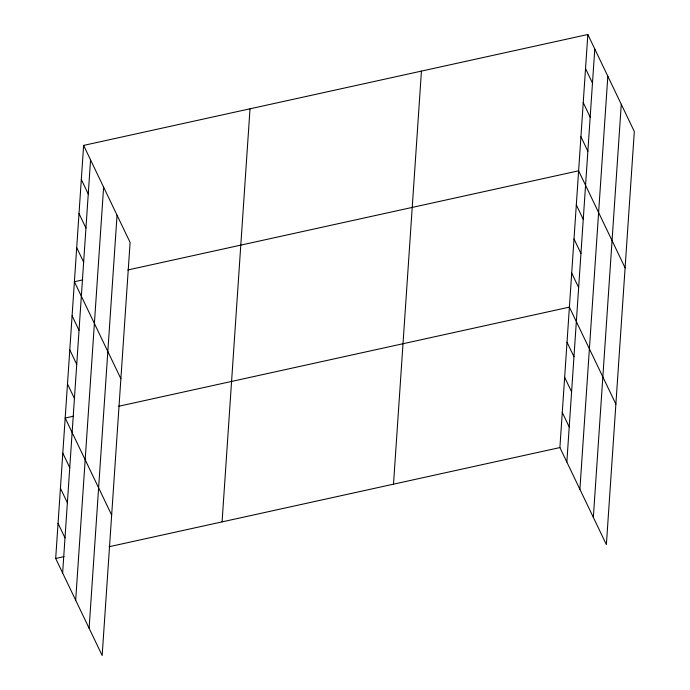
<?xml version="1.0" encoding="UTF-8"?>
<svg xmlns="http://www.w3.org/2000/svg" width="690" height="690" viewBox="0 0 690 690"><rect width="100%" height="100%" fill="white"/><g stroke="black" fill="none" stroke-linecap="round" stroke-linejoin="round"><path stroke-width="1.03" d="M83.619 145.409L130.1 242.431L102.163 655.5L55.683 558.477L83.619 145.409L587.837 34.5L634.317 131.523L606.381 544.591L559.9 447.568L587.837 34.5M62.626 572.985L90.562 159.916M75.676 600.214L103.612 187.145M89.114 628.271L117.05 215.202M222.077 521.882L250.013 108.813M393.507 484.173L421.443 71.105M566.844 462.067L594.78 48.999M579.893 489.296L607.83 76.228M593.34 517.353L621.276 104.285M82.774 279.881L74.399 281.727L120.879 378.741M127.771 269.988L578.617 170.81L625.097 267.832M73.554 416.199L65.179 418.037L111.659 515.059M118.551 406.298L569.397 307.128L615.885 404.142M55.683 558.477L64.049 556.64M109.055 546.739L559.9 447.568M585.534 68.577L592.477 83.076M583.223 102.655L590.174 117.153M580.92 136.732L587.871 151.239M576.314 204.887L583.257 219.394M574.011 238.973L580.954 253.472M571.7 273.05L578.651 287.549M567.025 342.24L573.968 356.739M564.653 377.344L571.596 391.851M562.272 412.456L569.224 426.955M81.317 179.495L88.26 193.994M79.005 213.572L85.957 228.071M76.702 247.65L83.654 262.148M72.096 315.804L79.04 330.303M69.785 349.882L76.737 364.38M67.482 383.959L74.434 398.458M62.807 453.149L69.75 467.648M60.427 488.261L67.379 502.76M58.055 523.374L65.007 537.872"/></g></svg>
